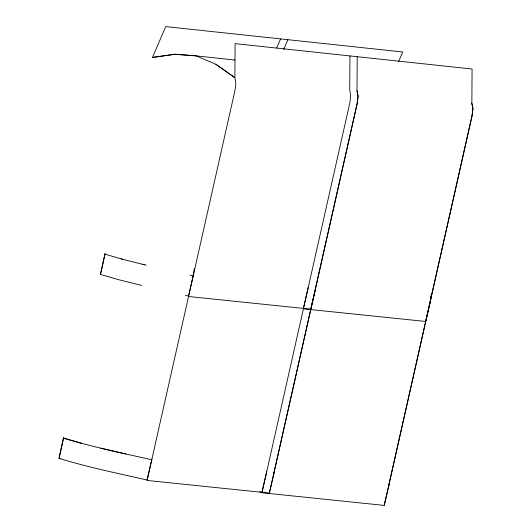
<?xml version="1.0" encoding="UTF-8"?>
<svg xmlns="http://www.w3.org/2000/svg" width="532" height="532" viewBox="0 0 532 532"><rect width="100%" height="100%" fill="white"/><g stroke="black" fill="none" stroke-linecap="round" stroke-linejoin="round"><path stroke-width="0.8" d="M349.943 55.94L349.737 90.014L350.748 95.467L349.883 102.643L262.063 492.313L259.656 491.774M151.919 459.069L146.965 480.436L269.345 493.091L357.138 103.421L358.009 96.245L356.999 90.792L357.205 56.718M266.785 471.372L261.837 492.738L384.21 505.4L472.004 115.73L472.875 108.555L471.864 103.102L472.07 69.02L235.078 43.631L234.871 77.705L235.882 83.158L235.011 90.334L147.198 480.004C117.672 473.36 87.98 467.236 59.025 458.358L63.587 438.109C92.541 446.98 122.24 453.104 151.76 459.754M193.562 274.259L194.24 268.68M430.554 299.656L430.94 296.464M430.661 299.662L431.332 294.083M141.672 285.438L118.024 279.546L100.475 274.432L105.004 253.471L105.117 254.19M100.475 274.432L105.037 254.176L122.586 259.297L146.234 265.189M273.987 472.848L357.245 103.434L358.109 96.259L356.999 90.792M388.859 485.157L472.11 115.737L472.975 108.561L471.678 103.035M193.369 275.137L188.421 296.504L310.794 309.165L315.755 288.251L315.336 288.916M308.234 287.446L303.287 308.813L425.66 321.474L430.621 300.56L430.202 301.218M269.345 493.091L274.306 472.183L273.887 472.842M384.21 505.4L389.171 484.486L388.752 485.144M235.104 60.05L196.288 55.893L174.908 54.264L152.438 57.456L165.745 26.6L402.737 51.99L398.521 61.779M276.72 47.94L280.61 38.909M283.649 49.469L287.872 39.687M152.438 57.456L174.835 54.251L196.142 55.853L216.125 64.392L234.871 77.705L215.906 64.339M60.728 458.537L59.079 458.365L63.554 437.397L63.667 438.115L81.216 443.229M189.977 275.111L193.209 275.829M185.435 295.366L188.647 296.078M142.23 264.244L144.664 264.81M100.781 448.17L125.871 454.002M121.116 258.838L122.666 259.303"/></g></svg>
